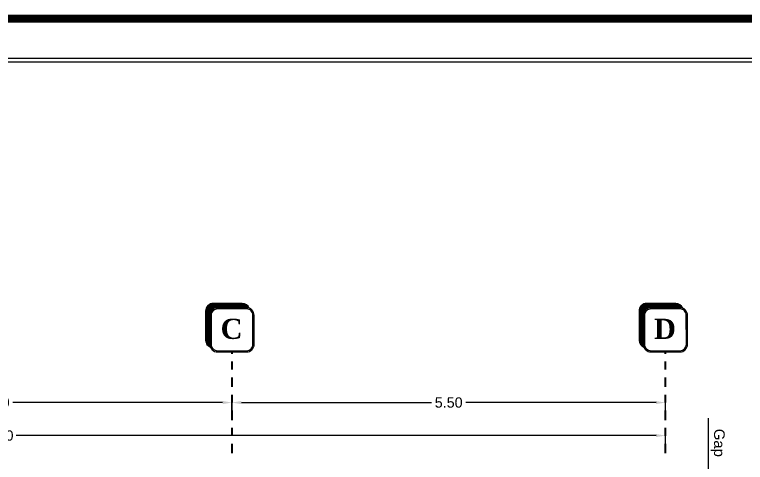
# Model space of a CAD drawing. Header units: metres. Extents: x -1655 to 449, y 40 to 361.
# Drawn here: x 62.23 to 71.5, y 64.05 to 69.73 of the extents above; entities that cross this region are included whole.
import ezdxf

# ---------------------------------------------------------------- set-up
doc = ezdxf.new("R2010")
doc.units = ezdxf.units.M
doc.header["$MEASUREMENT"] = 0
doc.linetypes.add('ACAD_ISO10W100', pattern=[18, 12, -3, 0, -3])
for name, color, linetype, lineweight in [('dimention', 2, 'Continuous', 13), ('Layer1', 1, 'Continuous', 40), ('Layer4', 252, 'Continuous', 25)]:
    doc.layers.add(name, color=color, linetype=linetype, lineweight=lineweight)
doc.layers.add('hatch', color=8, linetype='Continuous')
doc.layers.add('TEXT', color=3, linetype='Continuous')
doc.styles.get("Standard").update_dxf_attribs({"font": 'arial.ttf'})
doc.styles.add('style1', font='arial.ttf')
doc.styles.add('TIMES NEW ROMAN', font='times.ttf', dxfattribs={"height": 0.2})
doc.dimstyles.new('sitting', dxfattribs={"dimtxt": 0.13, "dimasz": 0.12, "dimexe": 0.05, "dimexo": 0.05, "dimgap": 0.05, "dimtad": 0, "dimzin": 0, "dimdsep": 46, "dimtxsty": 'style1', "dimcen": 0, "dimazin": 0, "dimtm": 1e-09, "dimtfac": 1, "dimtofl": 0, "dimtmove": 1, "dimatfit": 3, "dimldrblk": 'DOT', "dimfxl": 0.1, "dimfxlon": 1, "dimtolj": 1, "dimtzin": 0, "dimarcsym": 0})

# ---------------------------------------------------------------- blocks, each defined once
blk = doc.blocks.new('kadr behi')
at = {"layer": 'Layer4'}
for p, q in [((5022.737, 2011.6313), (5061.737, 2011.6313)), ((5022.737, 2011.5813), (5061.737, 2011.5813))]:
    blk.add_line(p, q, dxfattribs=at)
at = {"layer": 'Layer4', "const_width": 0.1}
blk.add_lwpolyline([(5021.737, 2012.1313), (5062.737, 2012.1313), (5062.737, 1983.4313), (5021.737, 1983.4313)], close=True, dxfattribs=at)
blk = doc.blocks.new('axis')
at = {"layer": 'hatch'}
h = blk.add_hatch(dxfattribs=at)
h.set_pattern_fill('ANSI31', color=256, scale=0.003, angle=90)
h.set_pattern_definition([(135, (0, 0), (-0.00673519209, -0.00673519209), [])])
h.paths.add_polyline_path([(767.4797, 242.2552, 0.414214), (767.3835, 242.159), (767.3835, 241.7905, 0.308343), (767.4445, 241.7009, -0.09388), (767.4379, 241.7361), (767.4379, 242.1046, -0.414214), (767.5341, 242.2008), (767.9026, 242.2008, -0.09388), (767.9377, 242.1942, 0.308343), (767.8482, 242.2552)])
at = {"layer": 'Layer4'}
blk.add_lwpolyline([(767.9377, 242.1942, 0.308343), (767.8482, 242.2552), (767.4797, 242.2552, 0.414214), (767.3835, 242.159), (767.3835, 241.7905, 0.308343), (767.4445, 241.7009, 0.308343)], format="xyb", dxfattribs=at)
for points in [[(767.5341, 241.6399), (767.9026, 241.6399, 0.414214), (767.9988, 241.7361), (767.9988, 242.1046, 0.414214), (767.9026, 242.2008), (767.5341, 242.2008, 0.414214), (767.4379, 242.1046), (767.4379, 241.7361, 0.414214)], [(767.5341, 241.6551), (767.9026, 241.6551, 0.414214), (767.9835, 241.7361), (767.9835, 242.1046, 0.414214), (767.9026, 242.1856), (767.5341, 242.1856, 0.414214), (767.4531, 242.1046), (767.4531, 241.7361, 0.414214)]]:
    blk.add_lwpolyline(points, format="xyb", close=True, dxfattribs=at)
blk = doc.blocks.new('*D111')
at = {"layer": 'DEFPOINTS', "color": 0, "transparency": 16777216}
for p in [(6609.9399, 1855.6886), (6603.9398, 1855.047), (6609.9399, 1855.047)]:
    blk.add_point(p, dxfattribs=at)
at = {"layer": 'dimention', "color": 0, "lineweight": -2, "transparency": 16777216}
for p, q in [((6603.9398, 1855.5886), (6603.9398, 1855.7386)), ((6604.0598, 1855.6886), (6606.7209, 1855.6886)), ((6609.8199, 1855.6886), (6607.1588, 1855.6886)), ((6609.9399, 1855.5886), (6609.9399, 1855.7386))]:
    blk.add_line(p, q, dxfattribs=at)
at = {"layer": 'dimention', "color": 0, "transparency": 16777216}
for points in [[(6604.0598, 1855.7086), (6604.0598, 1855.6686), (6603.9398, 1855.6886)], [(6609.8199, 1855.7086), (6609.8199, 1855.6686), (6609.9399, 1855.6886)]]:
    blk.add_solid(points, dxfattribs=at)
at = {"layer": 'dimention', "color": 0, "transparency": 16777216, "insert": (6606.9398, 1855.6886), "char_height": 0.13, "attachment_point": 5, "rotation": 359.99971, "style": 'style1'}
blk.add_mtext('\\A1;6.00', dxfattribs=at)
blk = doc.blocks.new('_Dot')
at = {"color": 0, "linetype": 'ByBlock', "lineweight": -2}
blk.add_line((-0.5, 0), (-1, 0), dxfattribs=at)
at = {"color": 0, "linetype": 'ByBlock', "const_width": 0.5}
blk.add_lwpolyline([(-0.25, 0, 1), (0.25, 0, 1)], format="xyb", close=True, dxfattribs=at)
blk = doc.blocks.new('*D112')
at = {"layer": 'DEFPOINTS', "color": 0, "transparency": 16777216}
for p in [(6615.4398, 1855.6884), (6609.9383, 1855.0466), (6615.4398, 1855.047)]:
    blk.add_point(p, dxfattribs=at)
at = {"layer": 'dimention', "color": 0, "lineweight": -2, "transparency": 16777216}
for p, q in [((6609.9383, 1855.588), (6609.9383, 1855.738)), ((6610.0583, 1855.6881), (6612.4704, 1855.6882)), ((6615.3198, 1855.6884), (6612.9077, 1855.6882)), ((6615.4398, 1855.5884), (6615.4398, 1855.7384))]:
    blk.add_line(p, q, dxfattribs=at)
at = {"layer": 'dimention', "color": 0, "transparency": 16777216}
for points in [[(6610.0583, 1855.7081), (6610.0583, 1855.6681), (6609.9383, 1855.688)], [(6615.3198, 1855.7084), (6615.3198, 1855.6684), (6615.4398, 1855.6884)]]:
    blk.add_solid(points, dxfattribs=at)
at = {"layer": 'dimention', "color": 0, "transparency": 16777216, "insert": (6612.689, 1855.6882), "char_height": 0.13, "attachment_point": 5, "rotation": 0.00355, "style": 'style1'}
blk.add_mtext('\\A1;5.50', dxfattribs=at)
blk = doc.blocks.new('*D114')
at = {"layer": 'DEFPOINTS', "color": 0, "transparency": 16777216}
for p in [(6615.4398, 1855.2696), (6598.4381, 1855.047), (6615.4398, 1855.047)]:
    blk.add_point(p, dxfattribs=at)
at = {"layer": 'dimention', "color": 0, "lineweight": -2, "transparency": 16777216}
for p, q in [((6598.4381, 1855.1696), (6598.4381, 1855.3196)), ((6615.4398, 1855.1696), (6615.4398, 1855.3196)), ((6598.5581, 1855.2696), (6606.6759, 1855.2696)), ((6615.3198, 1855.2696), (6607.2019, 1855.2696))]:
    blk.add_line(p, q, dxfattribs=at)
at = {"layer": 'dimention', "color": 0, "transparency": 16777216}
for points in [[(6598.5581, 1855.2896), (6598.5581, 1855.2496), (6598.4381, 1855.2696)], [(6615.3198, 1855.2896), (6615.3198, 1855.2496), (6615.4398, 1855.2696)]]:
    blk.add_solid(points, dxfattribs=at)
at = {"layer": 'dimention', "color": 0, "transparency": 16777216, "insert": (6606.9389, 1855.2696), "char_height": 0.13, "attachment_point": 5, "style": 'style1'}
blk.add_mtext('\\A1;17.00', dxfattribs=at)
blk = doc.blocks.new('DARZ2')
at = {"layer": 'Layer4'}
h = blk.add_hatch(dxfattribs=at)
h.set_pattern_fill('ANGLE', color=6, scale=0.5)
h.set_pattern_definition([(0, (2377.9814, 1167.5996), (0, 3.4925), [2.54, -0.9525]), (90, (2377.9814, 1167.5996), (-3.4925, 2e-16), [2.54, -0.9525])])
h.paths.add_polyline_path([(4770.3629, 2165.9187, 1), (4770.3759, 2165.9187, 1)])
at = {"layer": 'Layer4', "color": 6}
for p in [(4769.0496, 2166.2095), (4770.3657, 2165.924)]:
    blk.add_line(p, (4770.1643, 2166.2095), dxfattribs=at)
blk.add_circle((4770.3694, 2165.9187), 0.00649, dxfattribs=at)
at = {"layer": 'Layer4', "color": 6, "insert": (4769.1844, 2166.4205), "char_height": 0.13534, "attachment_point": 1}
blk.add_mtext_dynamic_manual_height_columns('Gap', width=4.370601, gutter_width=1, heights=[0], dxfattribs=at)
blk = doc.blocks.new('AXBANDI123ABC')
at = {"layer": 'Layer1', "linetype": 'ACAD_ISO10W100', "ltscale": 0.01}
for p, q in [((6609.9399, 1855.047), (6609.9397, 1856.3301)), ((6615.4398, 1855.047), (6615.4396, 1856.3301))]:
    blk.add_line(p, q, dxfattribs=at)
at = {"layer": 'Layer1'}
for p, rotation in [((5842.2583, 1614.573), 0.008750763624052854), ((5847.7582, 1614.573), 0.008750763624052851)]:
    blk.add_blockref('axis', p, dxfattribs=dict(at, rotation=rotation))
at = {"layer": 'TEXT', "color": 9, "true_color": 0xc7c8ca, "char_height": 0.255604, "attachment_point": 3, "rotation": 0.00875, "style": 'TIMES NEW ROMAN'}
for s, insert in [('{\\fTimes New Roman|b1|i0|c178|p18;C}', (6610.0729, 1856.751)), ('{\\fTimes New Roman|b1|i0|c0|p18;D}', (6615.5729, 1856.751))]:
    blk.add_mtext_dynamic_manual_height_columns(s, width=0.301353, gutter_width=12.5, heights=[0], dxfattribs=dict(at, insert=insert))
at = {"layer": 'dimention', "color": 9, "true_color": 0xc7c8ca}
for p1, p2, distance, picture, middle in [((6603.9398, 1855.047), (6609.9399, 1855.047), 0.6416, '*D111', (6606.9398, 1855.6886)), ((6609.9383, 1855.0466), (6615.4398, 1855.047), 0.6414, '*D112', (6612.689, 1855.6882)), ((6598.4381, 1855.047), (6615.4398, 1855.047), 0.2226, '*D114', (6606.9389, 1855.2696))]:
    dim = blk.add_aligned_dim(p1=p1, p2=p2, distance=distance, dimstyle='sitting', override={"dimarcsym": 1}, dxfattribs=at)
    dim.commit()
    dim.dimension.update_dxf_attribs({"geometry": picture, "text_midpoint": middle})

msp = doc.modelspace()

# ---------------------------------------------------------------- block references
for name, p in [('kadr behi', (-4980.1419, -1942.4557)), ('AXBANDI123ABC', (-6544.9507, -1790.8808))]:
    msp.add_blockref(name, p)
at = {"rotation": 270.0000000000176}
msp.add_blockref('DARZ2', (-2095.1797, 4833.6601), dxfattribs=at)

doc.saveas('drawing.dxf')
